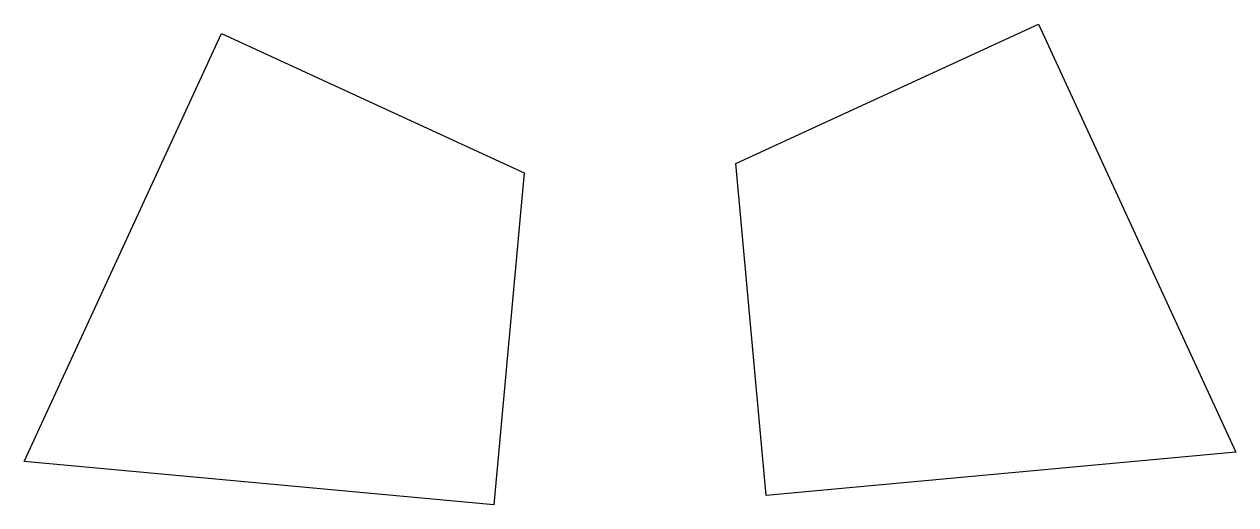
# Model space of a CAD drawing. Header units: metres. Extents: x -0.55 to 0.57, y -0.38 to 0.06.
import ezdxf

# ---------------------------------------------------------------- set-up
doc = ezdxf.new("R2010")
doc.units = ezdxf.units.M

msp = doc.modelspace()

# ---------------------------------------------------------------- linework, layer by layer
at = {"layer": 'grenadeSight.bottom'}
for points in [[(0.385168, 0.057756, -0.162902), (0.56635, -0.335541, -0.516436), (0.135173, -0.375272, -0.162902), (0.10708, -0.070367, 0.013864)], [(-0.115173, -0.383846, -0.162902), (-0.54635, -0.344115, -0.516436), (-0.365168, 0.049182, -0.162902), (-0.08708, -0.078941, 0.013864)]]:
    msp.add_3dface(points, dxfattribs=at)

doc.saveas('drawing.dxf')
